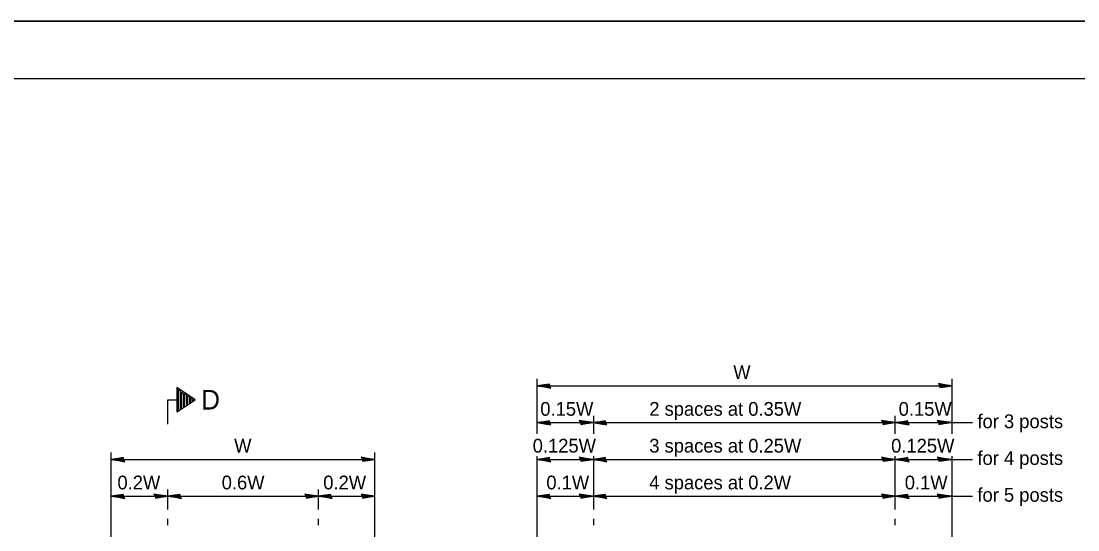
# Model space of a CAD drawing. Extents: x 1499079 to 1501883, y 1499349 to 1499789.
# Drawn here: x 1500636.2 to 1500821, y 1499700.3 to 1499789.2 of the extents above; entities that cross this region are included whole.
import ezdxf

# ---------------------------------------------------------------- set-up
doc = ezdxf.new("R2010")
doc.units = 0
for name, color, linetype in [('Design_EX_Roadway Dimensions', 7, 'Continuous'), ('Level 48', 7, 'Continuous'), ('Sheets_50 Reference Boundary', 7, 'Continuous'), ('Sheets_General Details', 7, 'Continuous'), ('Sheets_Printer Plotting Border', 7, 'Continuous')]:
    doc.layers.add(name, color=color, linetype=linetype)

msp = doc.modelspace()

# ---------------------------------------------------------------- linework, layer by layer
at = {"layer": 'Design_EX_Roadway Dimensions'}
for p, q in [((1500726.42, 1499717.07), (1500726.42, 1499726.68)), ((1500726.42, 1499725.48), (1500798.97, 1499725.48)), ((1500798.97, 1499717.07), (1500798.97, 1499726.68)), ((1500736.31, 1499717.07), (1500736.31, 1499720.25)), ((1500789.04, 1499717.07), (1500789.04, 1499720.25)), ((1500726.42, 1499719.05), (1500736.19, 1499719.05)), ((1500736.31, 1499719.05), (1500789.04, 1499719.05)), ((1500789.09, 1499719.05), (1500802.56, 1499719.05)), ((1500651.93, 1499698.82), (1500651.93, 1499713.82)), ((1500651.93, 1499712.62), (1500698.04, 1499712.62)), ((1500698.04, 1499698.82), (1500698.04, 1499713.82)), ((1500726.42, 1499698.82), (1500726.42, 1499713.2)), ((1500726.42, 1499712.62), (1500736.19, 1499712.62)), ((1500736.19, 1499712.62), (1500789.04, 1499712.62)), ((1500736.31, 1499703.86), (1500736.31, 1499713.2)), ((1500789.04, 1499703.86), (1500789.04, 1499713.2)), ((1500789.09, 1499712.62), (1500802.56, 1499712.62)), ((1500798.97, 1499698.82), (1500798.97, 1499713.2)), ((1500661.82, 1499703.86), (1500661.82, 1499707.39)), ((1500688.2, 1499703.86), (1500688.2, 1499707.39)), ((1500651.93, 1499706.19), (1500661.82, 1499706.19)), ((1500661.82, 1499706.19), (1500688.2, 1499706.19)), ((1500688.2, 1499706.19), (1500698.04, 1499706.19)), ((1500726.42, 1499706.19), (1500736.19, 1499706.19)), ((1500736.19, 1499706.19), (1500789.04, 1499706.19)), ((1500789.09, 1499706.19), (1500802.56, 1499706.19)), ((1500661.82, 1499701.12), (1500661.82, 1499702.25)), ((1500688.2, 1499701.12), (1500688.2, 1499702.25)), ((1500736.31, 1499701.12), (1500736.31, 1499702.25)), ((1500789.04, 1499701.12), (1500789.04, 1499702.25))]:
    msp.add_line(p, q, dxfattribs=at)
for points in [[(1500728.63, 1499725.45), (1500728.55, 1499725.79), (1500727.62, 1499725.64), (1500726.42, 1499725.48), (1500727.7, 1499725.29), (1500728.82, 1499725.09), (1500728.5, 1499725.67), (1500727.23, 1499725.48), (1500728.65, 1499725.21), (1500728.44, 1499725.5), (1500727.84, 1499725.47), (1500728.42, 1499725.38)], [(1500796.76, 1499725.51), (1500796.84, 1499725.17), (1500797.77, 1499725.31), (1500798.97, 1499725.48), (1500797.68, 1499725.66), (1500796.57, 1499725.87), (1500796.88, 1499725.28), (1500798.16, 1499725.48), (1500796.74, 1499725.74), (1500796.95, 1499725.45), (1500797.54, 1499725.49), (1500796.97, 1499725.58)], [(1500661.82, 1499718.77), (1500661.82, 1499723.06), (1500663.43, 1499723.06), (1500663.43, 1499720.92), (1500666.65, 1499723.06), (1500663.43, 1499725.2), (1500663.43, 1499721.18), (1500663.7, 1499721.34), (1500663.7, 1499724.83), (1500663.97, 1499724.67), (1500663.97, 1499721.45), (1500664.23, 1499721.72), (1500664.23, 1499724.4), (1500664.5, 1499724.13), (1500664.5, 1499721.88), (1500664.77, 1499721.99), (1500664.77, 1499724.13), (1500665.04, 1499723.86), (1500665.04, 1499722.25), (1500665.3, 1499722.41), (1500665.3, 1499723.76), (1500665.57, 1499723.6), (1500665.57, 1499722.53), (1500665.84, 1499722.79), (1500665.84, 1499723.44), (1500666.11, 1499723.27), (1500666.11, 1499722.9), (1500666.38, 1499723.06)], [(1500728.63, 1499719.02), (1500728.55, 1499719.36), (1500727.62, 1499719.21), (1500726.42, 1499719.05), (1500727.7, 1499718.86), (1500728.82, 1499718.66), (1500728.5, 1499719.24), (1500727.23, 1499719.05), (1500728.65, 1499718.78), (1500728.44, 1499719.07), (1500727.84, 1499719.04), (1500728.42, 1499718.95)], [(1500733.99, 1499719.08), (1500734.07, 1499718.74), (1500734.99, 1499718.88), (1500736.19, 1499719.05), (1500734.92, 1499719.23), (1500733.79, 1499719.44), (1500734.12, 1499718.85), (1500735.39, 1499719.05), (1500733.97, 1499719.31), (1500734.18, 1499719.02), (1500734.78, 1499719.06), (1500734.2, 1499719.15)], [(1500738.4, 1499719.02), (1500738.32, 1499719.36), (1500737.39, 1499719.21), (1500736.19, 1499719.05), (1500737.47, 1499718.86), (1500738.59, 1499718.66), (1500738.27, 1499719.24), (1500737, 1499719.05), (1500738.42, 1499718.78), (1500738.21, 1499719.07), (1500737.61, 1499719.04), (1500738.18, 1499718.95)], [(1500786.83, 1499719.08), (1500786.91, 1499718.74), (1500787.83, 1499718.88), (1500789.04, 1499719.05), (1500787.75, 1499719.23), (1500786.64, 1499719.44), (1500786.95, 1499718.85), (1500788.23, 1499719.05), (1500786.81, 1499719.31), (1500787.02, 1499719.02), (1500787.61, 1499719.06), (1500787.04, 1499719.15)], [(1500791.29, 1499719.02), (1500791.22, 1499719.36), (1500790.29, 1499719.21), (1500789.09, 1499719.05), (1500790.37, 1499718.86), (1500791.49, 1499718.66), (1500791.17, 1499719.24), (1500789.9, 1499719.05), (1500791.31, 1499718.78), (1500791.11, 1499719.07), (1500790.51, 1499719.04), (1500791.08, 1499718.95)], [(1500796.59, 1499719.08), (1500796.66, 1499718.74), (1500797.6, 1499718.88), (1500798.79, 1499719.05), (1500797.52, 1499719.23), (1500796.39, 1499719.44), (1500796.72, 1499718.85), (1500797.99, 1499719.05), (1500796.57, 1499719.31), (1500796.77, 1499719.02), (1500797.38, 1499719.06), (1500796.8, 1499719.15)], [(1500654.13, 1499712.59), (1500654.06, 1499712.93), (1500653.13, 1499712.78), (1500651.93, 1499712.62), (1500653.21, 1499712.43), (1500654.33, 1499712.23), (1500654.01, 1499712.81), (1500652.73, 1499712.62), (1500654.16, 1499712.35), (1500653.94, 1499712.65), (1500653.35, 1499712.61), (1500653.92, 1499712.52)], [(1500695.83, 1499712.65), (1500695.91, 1499712.31), (1500696.84, 1499712.46), (1500698.04, 1499712.62), (1500696.76, 1499712.8), (1500695.64, 1499713.01), (1500695.96, 1499712.43), (1500697.23, 1499712.62), (1500695.81, 1499712.88), (1500696.03, 1499712.59), (1500696.62, 1499712.63), (1500696.05, 1499712.72)], [(1500728.63, 1499712.59), (1500728.55, 1499712.93), (1500727.62, 1499712.78), (1500726.42, 1499712.62), (1500727.7, 1499712.43), (1500728.82, 1499712.23), (1500728.5, 1499712.81), (1500727.23, 1499712.62), (1500728.65, 1499712.35), (1500728.44, 1499712.65), (1500727.84, 1499712.61), (1500728.42, 1499712.52)], [(1500733.99, 1499712.65), (1500734.07, 1499712.31), (1500734.99, 1499712.46), (1500736.19, 1499712.62), (1500734.92, 1499712.8), (1500733.79, 1499713.01), (1500734.12, 1499712.43), (1500735.39, 1499712.62), (1500733.97, 1499712.88), (1500734.18, 1499712.59), (1500734.78, 1499712.63), (1500734.2, 1499712.72)], [(1500738.4, 1499712.59), (1500738.32, 1499712.93), (1500737.39, 1499712.78), (1500736.19, 1499712.62), (1500737.47, 1499712.43), (1500738.59, 1499712.23), (1500738.27, 1499712.81), (1500737, 1499712.62), (1500738.42, 1499712.35), (1500738.21, 1499712.65), (1500737.61, 1499712.61), (1500738.18, 1499712.52)], [(1500786.83, 1499712.65), (1500786.91, 1499712.31), (1500787.83, 1499712.46), (1500789.04, 1499712.62), (1500787.75, 1499712.8), (1500786.64, 1499713.01), (1500786.95, 1499712.43), (1500788.23, 1499712.62), (1500786.81, 1499712.88), (1500787.02, 1499712.59), (1500787.61, 1499712.63), (1500787.04, 1499712.72)], [(1500791.29, 1499712.59), (1500791.22, 1499712.93), (1500790.29, 1499712.78), (1500789.09, 1499712.62), (1500790.37, 1499712.43), (1500791.49, 1499712.23), (1500791.17, 1499712.81), (1500789.9, 1499712.62), (1500791.31, 1499712.35), (1500791.11, 1499712.65), (1500790.51, 1499712.61), (1500791.08, 1499712.52)], [(1500796.59, 1499712.65), (1500796.66, 1499712.31), (1500797.6, 1499712.46), (1500798.79, 1499712.62), (1500797.52, 1499712.8), (1500796.39, 1499713.01), (1500796.72, 1499712.43), (1500797.99, 1499712.62), (1500796.57, 1499712.88), (1500796.77, 1499712.59), (1500797.38, 1499712.63), (1500796.8, 1499712.72)], [(1500654.13, 1499706.16), (1500654.06, 1499706.5), (1500653.13, 1499706.35), (1500651.93, 1499706.19), (1500653.21, 1499706), (1500654.33, 1499705.8), (1500654.01, 1499706.39), (1500652.73, 1499706.19), (1500654.16, 1499705.92), (1500653.94, 1499706.22), (1500653.35, 1499706.18), (1500653.92, 1499706.09)], [(1500659.61, 1499706.22), (1500659.7, 1499705.88), (1500660.62, 1499706.03), (1500661.82, 1499706.19), (1500660.54, 1499706.37), (1500659.42, 1499706.58), (1500659.74, 1499706), (1500661.02, 1499706.19), (1500659.59, 1499706.45), (1500659.81, 1499706.16), (1500660.4, 1499706.2), (1500659.83, 1499706.29)], [(1500664.03, 1499706.16), (1500663.95, 1499706.5), (1500663.02, 1499706.35), (1500661.82, 1499706.19), (1500663.1, 1499706), (1500664.22, 1499705.8), (1500663.9, 1499706.39), (1500662.62, 1499706.19), (1500664.05, 1499705.92), (1500663.83, 1499706.22), (1500663.24, 1499706.18), (1500663.81, 1499706.09)], [(1500686, 1499706.22), (1500686.07, 1499705.88), (1500687.01, 1499706.03), (1500688.2, 1499706.19), (1500686.93, 1499706.37), (1500685.8, 1499706.58), (1500686.12, 1499706), (1500687.4, 1499706.19), (1500685.98, 1499706.45), (1500686.18, 1499706.16), (1500686.79, 1499706.2), (1500686.21, 1499706.29)], [(1500690.4, 1499706.16), (1500690.33, 1499706.5), (1500689.4, 1499706.35), (1500688.2, 1499706.19), (1500689.48, 1499706), (1500690.6, 1499705.8), (1500690.28, 1499706.39), (1500689.01, 1499706.19), (1500690.43, 1499705.92), (1500690.21, 1499706.22), (1500689.62, 1499706.18), (1500690.19, 1499706.09)], [(1500695.83, 1499706.22), (1500695.91, 1499705.88), (1500696.84, 1499706.03), (1500698.04, 1499706.19), (1500696.76, 1499706.37), (1500695.64, 1499706.58), (1500695.96, 1499706), (1500697.23, 1499706.19), (1500695.81, 1499706.45), (1500696.03, 1499706.16), (1500696.62, 1499706.2), (1500696.05, 1499706.29)], [(1500728.63, 1499706.16), (1500728.55, 1499706.5), (1500727.62, 1499706.35), (1500726.42, 1499706.19), (1500727.7, 1499706), (1500728.82, 1499705.8), (1500728.5, 1499706.39), (1500727.23, 1499706.19), (1500728.65, 1499705.92), (1500728.44, 1499706.22), (1500727.84, 1499706.18), (1500728.42, 1499706.09)], [(1500733.99, 1499706.22), (1500734.07, 1499705.88), (1500734.99, 1499706.03), (1500736.19, 1499706.19), (1500734.92, 1499706.37), (1500733.79, 1499706.58), (1500734.12, 1499706), (1500735.39, 1499706.19), (1500733.97, 1499706.45), (1500734.18, 1499706.16), (1500734.78, 1499706.2), (1500734.2, 1499706.29)], [(1500738.4, 1499706.16), (1500738.32, 1499706.5), (1500737.39, 1499706.35), (1500736.19, 1499706.19), (1500737.47, 1499706), (1500738.59, 1499705.8), (1500738.27, 1499706.39), (1500737, 1499706.19), (1500738.42, 1499705.92), (1500738.21, 1499706.22), (1500737.61, 1499706.18), (1500738.18, 1499706.09)], [(1500786.83, 1499706.22), (1500786.91, 1499705.88), (1500787.83, 1499706.03), (1500789.04, 1499706.19), (1500787.75, 1499706.37), (1500786.64, 1499706.58), (1500786.95, 1499706), (1500788.23, 1499706.19), (1500786.81, 1499706.45), (1500787.02, 1499706.16), (1500787.61, 1499706.2), (1500787.04, 1499706.29)], [(1500791.29, 1499706.16), (1500791.22, 1499706.5), (1500790.29, 1499706.35), (1500789.09, 1499706.19), (1500790.37, 1499706), (1500791.49, 1499705.8), (1500791.17, 1499706.39), (1500789.9, 1499706.19), (1500791.31, 1499705.92), (1500791.11, 1499706.22), (1500790.51, 1499706.18), (1500791.08, 1499706.09)], [(1500796.59, 1499706.22), (1500796.66, 1499705.88), (1500797.6, 1499706.03), (1500798.79, 1499706.19), (1500797.52, 1499706.37), (1500796.39, 1499706.58), (1500796.72, 1499706), (1500797.99, 1499706.19), (1500796.57, 1499706.45), (1500796.77, 1499706.16), (1500797.38, 1499706.2), (1500796.8, 1499706.29)]]:
    msp.add_lwpolyline(points, dxfattribs=at)
at = {"layer": 'Level 48'}
msp.add_lwpolyline([(1500522.56, 1499789.19), (1501202.56, 1499789.19), (1501202.56, 1499349.19), (1500522.56, 1499349.19)], close=True, dxfattribs=at)
at = {"layer": 'Sheets_50 Reference Boundary'}
msp.add_lwpolyline([(1500562.56, 1499779.18), (1501192.56, 1499779.18), (1501192.56, 1499379.19), (1500562.56, 1499379.19)], close=True, dxfattribs=at)
at = {"layer": 'Sheets_General Details'}
msp.add_line((1501202.56, 1499789.19), (1500522.56, 1499789.19), dxfattribs=at)
msp.add_lwpolyline([(1500562.56, 1499779.19), (1501192.56, 1499779.19), (1501192.56, 1499359.19), (1500562.56, 1499359.19)], close=True, dxfattribs=at)
at = {"layer": 'Sheets_Printer Plotting Border'}
msp.add_lwpolyline([(1500522.56, 1499349.19), (1501202.56, 1499349.19), (1501202.56, 1499789.19), (1500522.56, 1499789.19)], close=True, dxfattribs=at)

# ---------------------------------------------------------------- texts
at = {"layer": 'Design_EX_Roadway Dimensions'}
for s, height, p in [('W', 2.4, (1500760.71, 1499726.68)), ('D', 3.43, (1500667.65, 1499721.34)), ('0.15W', 2.4, (1500726.97, 1499720.25)), ('2 spaces at 0.35W', 2.4002, (1500746.02, 1499720.25)), ('0.15W', 2.4, (1500789.63, 1499720.25)), ('for 3 posts', 2.4002, (1500803.4, 1499718.08)), ('W', 2.4, (1500673.44, 1499713.82)), ('0.125W', 2.4, (1500725.64, 1499713.82)), ('3 spaces at 0.25W', 2.4002, (1500746.02, 1499713.82)), ('0.125W', 2.4, (1500788.31, 1499713.82)), ('for 4 posts', 2.4002, (1500803.4, 1499711.66)), ('0.2W', 2.4, (1500653.03, 1499707.39)), ('0.6W', 2.4, (1500671.26, 1499707.39)), ('0.2W', 2.4, (1500689.02, 1499707.39)), ('0.1W', 2.4, (1500728.03, 1499707.39)), ('4 spaces at 0.2W', 2.4002, (1500746.02, 1499707.39)), ('0.1W', 2.4, (1500790.7, 1499707.39)), ('for 5 posts', 2.4002, (1500803.4, 1499705.23))]:
    msp.add_text(s, height=height, dxfattribs=at).set_placement(p)

doc.saveas('drawing.dxf')
